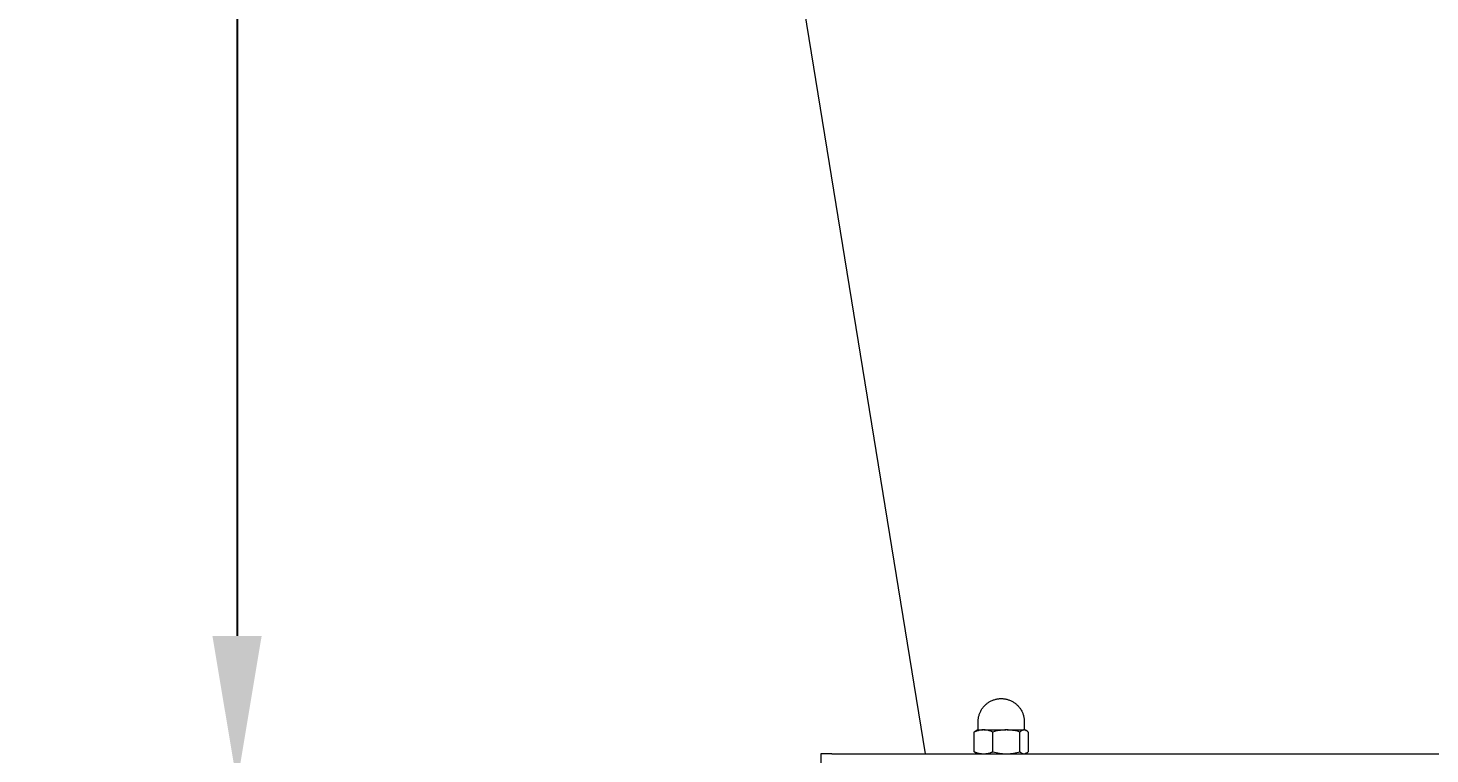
# Model space of a CAD drawing. Header units: millimetres. Extents: x -507 to 4570, y -12 to 3479.
# Drawn here: x -418 to -37.9, y 2577.8 to 2774.8 of the extents above; entities that cross this region are included whole.
import ezdxf

# ---------------------------------------------------------------- set-up
doc = ezdxf.new("R2010")
doc.units = ezdxf.units.MM
doc.layers.add('ZANO_R', color=7, linetype='Continuous', lineweight=0)
doc.layers.add('ZANO_W', color=1, linetype='Continuous', lineweight=0)
doc.styles.add('Arial', font='arial.ttf')
doc.styles.get("Standard").update_dxf_attribs({"font": 'ARIALUNI.TTF'})
doc.dimstyles.new('pl i ang', dxfattribs={"dimtxt": 50, "dimasz": 50, "dimexe": 1.25, "dimexo": 0.625, "dimgap": 10, "dimtad": 1, "dimtoh": 1, "dimtxsty": 'Standard', "dimcen": 2.5, "dimclrd": 1, "dimclre": 1, "dimclrt": 1, "dimadec": 0, "dimazin": 0, "dimtfac": 1, "dimtmove": 0, "dimatfit": 3, "dimfxl": 1, "dimarcsym": 1})

# ---------------------------------------------------------------- blocks, each defined once
blk = doc.blocks.new('*D394')
at = {"layer": 'ZANO_W', "color": 1, "lineweight": -2}
for p, q in [((-304.36, 3377.82), (-371.32, 3377.82)), ((-361.32, 3337.82), (-361.32, 2609.82)), ((-304.36, 2569.82), (-371.32, 2569.82))]:
    blk.add_line(p, q, dxfattribs=at)
at = {"layer": 'ZANO_W', "color": 1}
for points in [[(-354.65, 3337.82), (-367.99, 3337.82), (-361.32, 3377.82)], [(-367.99, 2609.82), (-354.65, 2609.82), (-361.32, 2569.82)]]:
    blk.add_solid(points, dxfattribs=at)
at = {"layer": 'ZANO_W', "color": 1, "insert": (-391.74, 2973.82), "char_height": 40, "attachment_point": 5, "rotation": 90, "style": 'Arial'}
blk.add_mtext('808', dxfattribs=at)

msp = doc.modelspace()

# ---------------------------------------------------------------- linework, layer by layer
at = {"layer": 'ZANO_R'}
for p, q in [((-174.62, 2577.82), (-304.03, 3372.93)), ((-156.41, 2592.39), (-156.21, 2592.46)), ((-156.21, 2592.46), (-156.01, 2592.53)), ((-156.01, 2592.53), (-155.8, 2592.59)), ((-155.8, 2592.59), (-155.6, 2592.65)), ((-155.6, 2592.65), (-155.39, 2592.69)), ((-155.39, 2592.69), (-155.18, 2592.73)), ((-155.18, 2592.73), (-154.97, 2592.77)), ((-154.97, 2592.77), (-154.76, 2592.79)), ((-154.76, 2592.79), (-154.54, 2592.81)), ((-154.54, 2592.81), (-154.33, 2592.82)), ((-154.33, 2592.82), (-154.12, 2592.82)), ((-154.12, 2592.82), (-153.9, 2592.82)), ((-153.9, 2592.82), (-153.69, 2592.81)), ((-153.69, 2592.81), (-153.48, 2592.79)), ((-153.48, 2592.79), (-153.27, 2592.77)), ((-153.27, 2592.77), (-153.06, 2592.73)), ((-153.06, 2592.73), (-152.85, 2592.69)), ((-152.85, 2592.69), (-152.64, 2592.65)), ((-152.64, 2592.65), (-152.43, 2592.59)), ((-152.43, 2592.59), (-152.23, 2592.53)), ((-152.23, 2592.53), (-152.03, 2592.46)), ((-152.03, 2592.46), (-151.83, 2592.39)), ((-160.08, 2588.47), (-160.01, 2588.67)), ((-160.01, 2588.67), (-159.93, 2588.87)), ((-159.93, 2588.87), (-159.85, 2589.06)), ((-159.85, 2589.06), (-159.76, 2589.26)), ((-159.76, 2589.26), (-159.67, 2589.45)), ((-159.67, 2589.45), (-159.57, 2589.64)), ((-159.57, 2589.64), (-159.46, 2589.82)), ((-159.46, 2589.82), (-159.34, 2590)), ((-159.34, 2590), (-159.22, 2590.18)), ((-159.22, 2590.18), (-159.1, 2590.35)), ((-159.1, 2590.35), (-158.97, 2590.52)), ((-158.97, 2590.52), (-158.83, 2590.68)), ((-158.83, 2590.68), (-158.69, 2590.84)), ((-158.69, 2590.84), (-158.54, 2590.99)), ((-158.54, 2590.99), (-158.38, 2591.14)), ((-158.38, 2591.14), (-158.23, 2591.29)), ((-158.23, 2591.29), (-158.06, 2591.42)), ((-158.06, 2591.42), (-157.89, 2591.55)), ((-157.89, 2591.55), (-157.72, 2591.68)), ((-157.72, 2591.68), (-157.55, 2591.8)), ((-157.55, 2591.8), (-157.37, 2591.91)), ((-157.37, 2591.91), (-157.18, 2592.02)), ((-157.18, 2592.02), (-156.99, 2592.12)), ((-156.99, 2592.12), (-156.8, 2592.22)), ((-156.8, 2592.22), (-156.61, 2592.31)), ((-156.61, 2592.31), (-156.41, 2592.39)), ((-151.83, 2592.39), (-151.63, 2592.31)), ((-151.63, 2592.31), (-151.43, 2592.22)), ((-151.43, 2592.22), (-151.24, 2592.12)), ((-151.24, 2592.12), (-151.06, 2592.02)), ((-151.06, 2592.02), (-150.87, 2591.91)), ((-150.87, 2591.91), (-150.69, 2591.8)), ((-150.69, 2591.8), (-150.51, 2591.68)), ((-150.51, 2591.68), (-150.34, 2591.55)), ((-150.34, 2591.55), (-150.17, 2591.42)), ((-150.17, 2591.42), (-150.01, 2591.29)), ((-150.01, 2591.29), (-149.85, 2591.14)), ((-149.85, 2591.14), (-149.7, 2590.99)), ((-149.7, 2590.99), (-149.55, 2590.84)), ((-149.55, 2590.84), (-149.41, 2590.68)), ((-149.41, 2590.68), (-149.27, 2590.52)), ((-149.27, 2590.52), (-149.14, 2590.35)), ((-149.14, 2590.35), (-149.01, 2590.18)), ((-149.01, 2590.18), (-148.89, 2590)), ((-148.89, 2590), (-148.78, 2589.82)), ((-148.78, 2589.82), (-148.67, 2589.64)), ((-148.67, 2589.64), (-148.57, 2589.45)), ((-148.57, 2589.45), (-148.47, 2589.26)), ((-148.47, 2589.26), (-148.39, 2589.06)), ((-148.39, 2589.06), (-148.3, 2588.87)), ((-148.3, 2588.87), (-148.23, 2588.67)), ((-148.23, 2588.67), (-148.16, 2588.47)), ((-160.37, 2586.57), (-160.36, 2586.79)), ((-160.37, 2584.44), (-160.37, 2586.57)), ((-160.36, 2586.79), (-160.35, 2587)), ((-160.35, 2587), (-160.34, 2587.21)), ((-160.34, 2587.21), (-160.31, 2587.43)), ((-160.31, 2587.43), (-160.28, 2587.64)), ((-160.28, 2587.64), (-160.24, 2587.85)), ((-160.24, 2587.85), (-160.19, 2588.05)), ((-160.19, 2588.05), (-160.14, 2588.26)), ((-160.14, 2588.26), (-160.08, 2588.47)), ((-148.16, 2588.47), (-148.1, 2588.26)), ((-148.1, 2588.26), (-148.05, 2588.05)), ((-148.05, 2588.05), (-148, 2587.85)), ((-148, 2587.85), (-147.96, 2587.64)), ((-147.96, 2587.64), (-147.93, 2587.43)), ((-147.93, 2587.43), (-147.9, 2587.21)), ((-147.9, 2587.21), (-147.88, 2587)), ((-147.88, 2587), (-147.87, 2586.79)), ((-147.87, 2586.79), (-147.87, 2586.57)), ((-147.87, 2586.57), (-147.87, 2584.44)), ((-161.24, 2583.83), (-161.44, 2583.74)), ((-161.44, 2583.74), (-161.38, 2583.8)), ((-161.44, 2578.41), (-161.44, 2583.74)), ((-161.38, 2583.8), (-161.32, 2583.86)), ((-161.32, 2583.86), (-161.26, 2583.91)), ((-161.26, 2583.91), (-161.2, 2583.96)), ((-161.04, 2583.91), (-161.24, 2583.83)), ((-161.2, 2583.96), (-161.13, 2584.01)), ((-161.13, 2584.01), (-161.06, 2584.06)), ((-161.06, 2584.06), (-161, 2584.1)), ((-160.83, 2583.99), (-161.04, 2583.91)), ((-161, 2584.1), (-160.93, 2584.15)), ((-160.93, 2584.15), (-160.62, 2584.32)), ((-160.62, 2584.05), (-160.83, 2583.99)), ((-160.62, 2584.32), (-160.62, 2584.32)), ((-160.62, 2584.32), (-160.62, 2584.32)), ((-160.62, 2584.32), (-160.62, 2584.32)), ((-160.62, 2584.32), (-160.62, 2584.32)), ((-160.62, 2584.32), (-160.61, 2584.32)), ((-160.41, 2584.11), (-160.62, 2584.05)), ((-160.61, 2584.32), (-160.6, 2584.32)), ((-160.6, 2584.32), (-160.52, 2584.32)), ((-160.52, 2584.32), (-160.21, 2584.32)), ((-160.48, 2584.33), (-160.47, 2584.33)), ((-160.47, 2584.33), (-160.47, 2584.33)), ((-160.47, 2584.33), (-160.47, 2584.33)), ((-160.47, 2584.33), (-160.46, 2584.33)), ((-160.46, 2584.33), (-160.46, 2584.33)), ((-160.46, 2584.33), (-160.45, 2584.33)), ((-160.45, 2584.33), (-160.45, 2584.33)), ((-160.45, 2584.33), (-160.45, 2584.33)), ((-160.45, 2584.33), (-160.44, 2584.33)), ((-160.44, 2584.33), (-160.44, 2584.34)), ((-160.44, 2584.34), (-160.44, 2584.34)), ((-160.44, 2584.34), (-160.43, 2584.34)), ((-160.43, 2584.34), (-160.43, 2584.34)), ((-160.43, 2584.34), (-160.42, 2584.34)), ((-160.42, 2584.34), (-160.42, 2584.35)), ((-160.42, 2584.35), (-160.42, 2584.35)), ((-160.42, 2584.35), (-160.41, 2584.35)), ((-160.41, 2584.35), (-160.41, 2584.36)), ((-160.41, 2584.36), (-160.41, 2584.36)), ((-160.41, 2584.36), (-160.4, 2584.36)), ((-160.41, 2584.35), (-160.41, 2584.35)), ((-160.2, 2584.16), (-160.41, 2584.11)), ((-160.4, 2584.36), (-160.4, 2584.37)), ((-160.4, 2584.37), (-160.39, 2584.37)), ((-160.4, 2584.36), (-160.4, 2584.36)), ((-160.39, 2584.38), (-160.38, 2584.39)), ((-160.39, 2584.37), (-160.39, 2584.38)), ((-160.39, 2584.38), (-160.39, 2584.38)), ((-160.39, 2584.38), (-160.39, 2584.38)), ((-160.39, 2584.37), (-160.39, 2584.37)), ((-160.38, 2584.4), (-160.37, 2584.41)), ((-160.38, 2584.39), (-160.38, 2584.4)), ((-160.38, 2584.4), (-160.38, 2584.4)), ((-160.38, 2584.39), (-160.38, 2584.39)), ((-160.38, 2584.39), (-160.38, 2584.39)), ((-160.37, 2584.43), (-160.37, 2584.44)), ((-160.37, 2584.44), (-160.37, 2584.44)), ((-160.37, 2584.44), (-160.37, 2584.44)), ((-160.37, 2584.42), (-160.37, 2584.43)), ((-160.37, 2584.43), (-160.37, 2584.43)), ((-160.37, 2584.41), (-160.37, 2584.42)), ((-160.37, 2584.42), (-160.37, 2584.42)), ((-160.37, 2584.42), (-160.37, 2584.42)), ((-160.37, 2584.41), (-160.37, 2584.41)), ((-160.37, 2584.41), (-160.37, 2584.41)), ((-160.21, 2584.32), (-159.03, 2584.32)), ((-159.98, 2584.21), (-160.2, 2584.16)), ((-159.77, 2584.25), (-159.98, 2584.21)), ((-159.55, 2584.28), (-159.77, 2584.25)), ((-159.33, 2584.3), (-159.55, 2584.28)), ((-159.11, 2584.32), (-159.33, 2584.3)), ((-158.89, 2584.32), (-159.11, 2584.32)), ((-158.68, 2584.32), (-158.89, 2584.32)), ((-158.75, 2584.32), (-152.89, 2584.32)), ((-158.46, 2584.3), (-158.68, 2584.32)), ((-158.24, 2584.28), (-158.46, 2584.3)), ((-158.02, 2584.25), (-158.24, 2584.28)), ((-157.81, 2584.21), (-158.02, 2584.25)), ((-157.59, 2584.16), (-157.81, 2584.21)), ((-157.38, 2584.11), (-157.59, 2584.16)), ((-157.17, 2584.05), (-157.38, 2584.11)), ((-156.96, 2583.99), (-157.17, 2584.05)), ((-156.75, 2583.91), (-156.96, 2583.99)), ((-156.55, 2583.83), (-156.75, 2583.91)), ((-156.35, 2583.74), (-156.55, 2583.83)), ((-155.95, 2583.86), (-156.35, 2583.74)), ((-156.35, 2578.41), (-156.35, 2583.74)), ((-155.55, 2583.97), (-155.95, 2583.86)), ((-155.15, 2584.06), (-155.55, 2583.97)), ((-154.74, 2584.13), (-155.15, 2584.06)), ((-154.34, 2584.2), (-154.74, 2584.13)), ((-153.93, 2584.25), (-154.34, 2584.2)), ((-153.51, 2584.29), (-153.93, 2584.25)), ((-153.1, 2584.31), (-153.51, 2584.29)), ((-152.69, 2584.32), (-153.1, 2584.31)), ((-152.27, 2584.31), (-152.69, 2584.32)), ((-152.49, 2584.32), (-147.98, 2584.32)), ((-151.86, 2584.29), (-152.27, 2584.31)), ((-151.45, 2584.25), (-151.86, 2584.29)), ((-151.04, 2584.2), (-151.45, 2584.25)), ((-150.63, 2584.13), (-151.04, 2584.2)), ((-150.23, 2584.06), (-150.63, 2584.13)), ((-149.82, 2583.97), (-150.23, 2584.06)), ((-149.42, 2583.86), (-149.82, 2583.97)), ((-149.03, 2583.74), (-149.42, 2583.86)), ((-148.99, 2583.79), (-149.03, 2583.74)), ((-149.03, 2578.41), (-149.03, 2583.74)), ((-148.95, 2583.83), (-148.99, 2583.79)), ((-148.91, 2583.87), (-148.95, 2583.83)), ((-148.87, 2583.9), (-148.91, 2583.87)), ((-148.83, 2583.94), (-148.87, 2583.9)), ((-148.78, 2583.98), (-148.83, 2583.94)), ((-148.74, 2584.01), (-148.78, 2583.98)), ((-148.69, 2584.04), (-148.74, 2584.01)), ((-148.65, 2584.07), (-148.69, 2584.04)), ((-148.6, 2584.1), (-148.65, 2584.07)), ((-148.55, 2584.13), (-148.6, 2584.1)), ((-148.5, 2584.16), (-148.55, 2584.13)), ((-148.45, 2584.18), (-148.5, 2584.16)), ((-148.4, 2584.2), (-148.45, 2584.18)), ((-148.35, 2584.22), (-148.4, 2584.2)), ((-148.29, 2584.24), (-148.35, 2584.22)), ((-148.24, 2584.26), (-148.29, 2584.24)), ((-148.19, 2584.28), (-148.24, 2584.26)), ((-148.13, 2584.29), (-148.19, 2584.28)), ((-148.08, 2584.3), (-148.13, 2584.29)), ((-148.02, 2584.31), (-148.08, 2584.3)), ((-147.97, 2584.32), (-148.02, 2584.31)), ((-147.91, 2584.32), (-147.97, 2584.32)), ((-147.86, 2584.32), (-147.91, 2584.32)), ((-147.87, 2584.44), (-147.76, 2584.33)), ((-147.8, 2584.31), (-147.86, 2584.32)), ((-147.84, 2584.32), (-147.85, 2584.32)), ((-147.85, 2584.32), (-147.62, 2584.32)), ((-147.75, 2584.3), (-147.8, 2584.31)), ((-147.69, 2584.29), (-147.75, 2584.3)), ((-147.64, 2584.28), (-147.69, 2584.29)), ((-147.58, 2584.26), (-147.64, 2584.28)), ((-147.62, 2584.32), (-147.35, 2584.17)), ((-147.53, 2584.24), (-147.58, 2584.26)), ((-147.48, 2584.22), (-147.53, 2584.24)), ((-147.42, 2584.2), (-147.48, 2584.22)), ((-147.37, 2584.18), (-147.42, 2584.2)), ((-147.32, 2584.16), (-147.37, 2584.18)), ((-147.27, 2584.13), (-147.32, 2584.16)), ((-147.22, 2584.1), (-147.27, 2584.13)), ((-147.18, 2584.07), (-147.22, 2584.1)), ((-147.13, 2584.04), (-147.18, 2584.07)), ((-147.08, 2584.01), (-147.13, 2584.04)), ((-147.04, 2583.98), (-147.08, 2584.01)), ((-147, 2583.94), (-147.04, 2583.98)), ((-146.95, 2583.9), (-147, 2583.94)), ((-146.91, 2583.87), (-146.95, 2583.9)), ((-146.87, 2583.83), (-146.91, 2583.87)), ((-146.83, 2583.79), (-146.87, 2583.83)), ((-146.8, 2583.74), (-146.83, 2583.79)), ((-146.8, 2583.74), (-146.8, 2578.41)), ((-203.01, 2577.82), (-203.01, 2569.82)), ((-200.08, 2577.82), (-203.01, 2577.82)), ((-200.08, 2577.82), (103.98, 2577.82)), ((-161.44, 2578.41), (-161.24, 2578.32)), ((-161.38, 2578.35), (-161.44, 2578.41)), ((-161.32, 2578.29), (-161.38, 2578.35)), ((-161.26, 2578.24), (-161.32, 2578.29)), ((-161.2, 2578.19), (-161.26, 2578.24)), ((-161.24, 2578.32), (-161.05, 2578.24)), ((-161.13, 2578.14), (-161.2, 2578.19)), ((-161.06, 2578.09), (-161.13, 2578.14)), ((-161, 2578.05), (-161.06, 2578.09)), ((-161.05, 2578.24), (-160.84, 2578.17)), ((-160.93, 2578), (-161, 2578.05)), ((-160.62, 2577.82), (-160.93, 2578)), ((-160.84, 2578.17), (-160.64, 2578.1)), ((-160.64, 2578.1), (-160.43, 2578.04)), ((-160.43, 2578.04), (-160.23, 2577.99)), ((-160.23, 2577.99), (-160.02, 2577.95)), ((-160.02, 2577.95), (-159.81, 2577.91)), ((-159.81, 2577.91), (-159.6, 2577.88)), ((-159.6, 2577.88), (-159.38, 2577.85)), ((-159.38, 2577.85), (-159.17, 2577.84)), ((-159.17, 2577.84), (-158.96, 2577.83)), ((-159.06, 2577.83), (-159.03, 2577.83)), ((-158.84, 2577.83), (-158.63, 2577.84)), ((-158.75, 2577.83), (-158.73, 2577.83)), ((-158.63, 2577.84), (-158.41, 2577.85)), ((-158.41, 2577.85), (-158.2, 2577.88)), ((-158.2, 2577.88), (-157.99, 2577.91)), ((-157.99, 2577.91), (-157.78, 2577.95)), ((-157.78, 2577.95), (-157.57, 2577.99)), ((-157.57, 2577.99), (-157.36, 2578.04)), ((-157.36, 2578.04), (-157.15, 2578.1)), ((-157.15, 2578.1), (-156.95, 2578.17)), ((-156.95, 2578.17), (-156.75, 2578.24)), ((-156.75, 2578.24), (-156.55, 2578.32)), ((-156.55, 2578.32), (-156.35, 2578.41)), ((-156.35, 2578.41), (-155.92, 2578.28)), ((-155.92, 2578.28), (-155.49, 2578.17)), ((-155.49, 2578.17), (-155.06, 2578.08)), ((-155.06, 2578.08), (-154.62, 2578)), ((-154.62, 2578), (-154.19, 2577.93)), ((-154.19, 2577.93), (-153.75, 2577.88)), ((-153.75, 2577.88), (-153.3, 2577.85)), ((-153.3, 2577.85), (-152.86, 2577.83)), ((-152.92, 2577.83), (-152.91, 2577.83)), ((-152.51, 2577.83), (-152.07, 2577.85)), ((-152.49, 2577.83), (-152.46, 2577.83)), ((-152.07, 2577.85), (-151.63, 2577.88)), ((-151.63, 2577.88), (-151.19, 2577.93)), ((-151.19, 2577.93), (-150.75, 2578)), ((-150.75, 2578), (-150.31, 2578.08)), ((-150.31, 2578.08), (-149.88, 2578.17)), ((-149.88, 2578.17), (-149.45, 2578.28)), ((-149.45, 2578.28), (-149.03, 2578.41)), ((-149.03, 2578.41), (-148.99, 2578.36)), ((-148.99, 2578.36), (-148.95, 2578.32)), ((-148.95, 2578.32), (-148.91, 2578.28)), ((-148.91, 2578.28), (-148.86, 2578.24)), ((-148.86, 2578.24), (-148.82, 2578.2)), ((-148.82, 2578.2), (-148.77, 2578.16)), ((-148.77, 2578.16), (-148.73, 2578.13)), ((-148.73, 2578.13), (-148.68, 2578.1)), ((-148.68, 2578.1), (-148.63, 2578.07)), ((-148.63, 2578.07), (-148.58, 2578.04)), ((-148.58, 2578.04), (-148.53, 2578.01)), ((-148.53, 2578.01), (-148.48, 2577.98)), ((-148.48, 2577.98), (-148.42, 2577.96)), ((-148.42, 2577.96), (-148.37, 2577.93)), ((-148.37, 2577.93), (-148.31, 2577.91)), ((-148.31, 2577.91), (-148.26, 2577.9)), ((-148.26, 2577.9), (-148.2, 2577.88)), ((-148.2, 2577.88), (-148.15, 2577.86)), ((-148.15, 2577.86), (-148.09, 2577.85)), ((-148.09, 2577.85), (-148.03, 2577.84)), ((-148.03, 2577.84), (-147.97, 2577.83)), ((-147.98, 2577.83), (-147.98, 2577.83)), ((-147.97, 2577.83), (-147.92, 2577.82)), ((-147.91, 2577.82), (-147.86, 2577.83)), ((-147.86, 2577.83), (-147.8, 2577.84)), ((-147.85, 2577.83), (-147.84, 2577.83)), ((-147.8, 2577.84), (-147.75, 2577.85)), ((-147.75, 2577.85), (-147.69, 2577.86)), ((-147.69, 2577.86), (-147.64, 2577.87)), ((-147.64, 2577.87), (-147.58, 2577.89)), ((-147.35, 2577.98), (-147.62, 2577.82)), ((-147.58, 2577.89), (-147.53, 2577.91)), ((-147.53, 2577.91), (-147.48, 2577.93)), ((-147.48, 2577.93), (-147.42, 2577.95)), ((-147.42, 2577.95), (-147.37, 2577.97)), ((-147.37, 2577.97), (-147.32, 2577.99)), ((-147.32, 2577.99), (-147.27, 2578.02)), ((-147.27, 2578.02), (-147.22, 2578.05)), ((-147.22, 2578.05), (-147.18, 2578.08)), ((-147.18, 2578.08), (-147.13, 2578.11)), ((-147.13, 2578.11), (-147.08, 2578.14)), ((-147.08, 2578.14), (-147.04, 2578.17)), ((-147.04, 2578.17), (-147, 2578.21)), ((-147, 2578.21), (-146.95, 2578.25)), ((-146.95, 2578.25), (-146.91, 2578.28)), ((-146.91, 2578.28), (-146.87, 2578.32)), ((-146.87, 2578.32), (-146.83, 2578.36)), ((-146.83, 2578.36), (-146.8, 2578.41))]:
    msp.add_line(p, q, dxfattribs=at)

# ---------------------------------------------------------------- dimensions: what is measured, and where the dimension line sits
at = {"layer": 'ZANO_W'}
dim = msp.add_linear_dim(base=(-361.32, 2569.82), p1=(-294.36, 3377.82), p2=(-294.36, 2569.82), angle=90, dimstyle='pl i ang', override={"dimtxt": 40, "dimasz": 40, "dimexe": 10, "dimexo": 10, "dimtoh": 0, "dimdec": 0, "dimtxsty": 'Arial', "dimtdec": 0, "dimtmove": 1}, dxfattribs=at)
dim.commit()
dim.dimension.update_dxf_attribs({"geometry": '*D394', "text_midpoint": (-391.74, 2973.82)})

doc.saveas('drawing.dxf')
